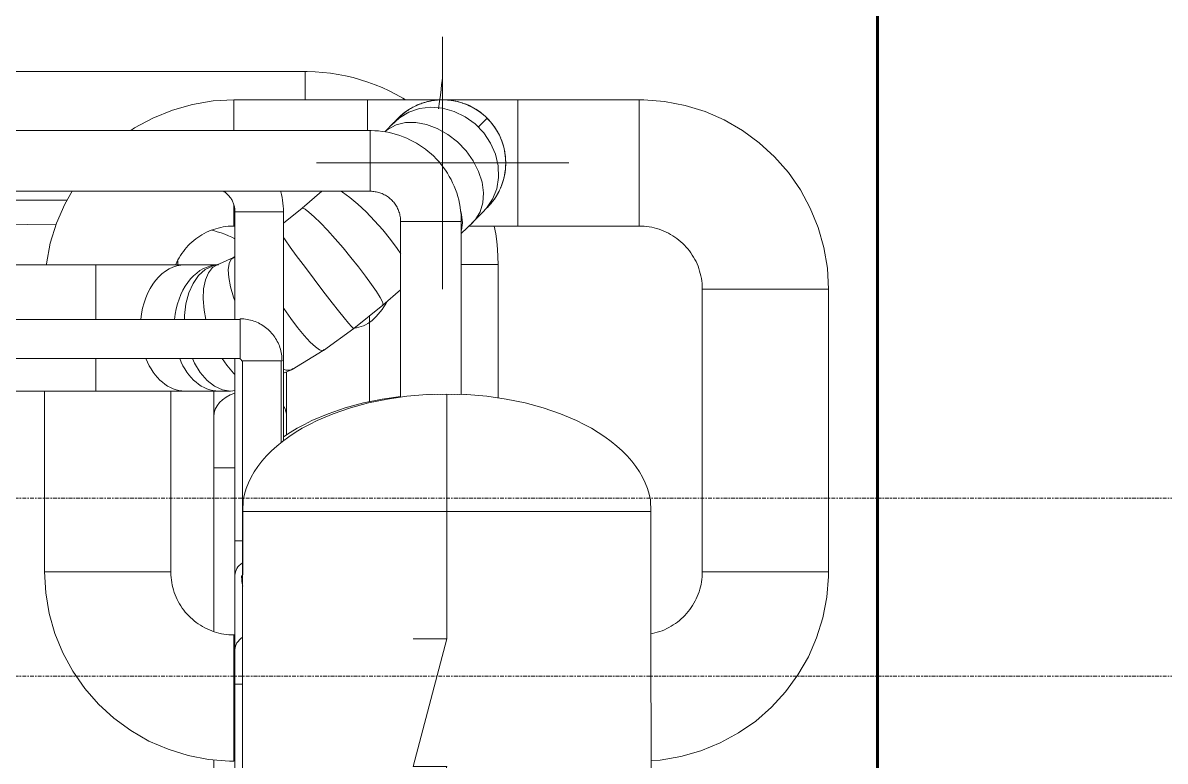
# Model space of a CAD drawing. Header units: centimetres. Extents: x -11896 to 2794, y -437 to 1921.
# Drawn here: x 987 to 1457.7, y 480.4 to 784.7 of the extents above; entities that cross this region are included whole.
import ezdxf

# ---------------------------------------------------------------- set-up
doc = ezdxf.new("R2010")
doc.units = ezdxf.units.CM
doc.linetypes.add('Centre', pattern=[3.175, 0.635, -0.475, 1.59, -0.475])
for name, color, linetype, lineweight in [('A-FLOR-LEVL', 7, 'Continuous', 9), ('A-WALL', 7, 'Continuous', 9), ('A-WALL-PATT', 7, 'Continuous', 35), ('M-EQPM', 7, 'Continuous', 9), ('M-HVAC-DUCT', 7, 'Continuous', 9), ('M-HVAC-DUCT-CNTR', 7, 'Continuous', 9), ('P-PIPE', 7, 'Continuous', 9)]:
    doc.layers.add(name, color=color, linetype=linetype, lineweight=lineweight)
doc.layers.add('M-HVAC-DUCT-ANNO', color=7, linetype='Continuous', lineweight=9, true_color=0x007f00)

# ---------------------------------------------------------------- blocks, each defined once
blk = doc.blocks.new('Cobre - Codo - CO - Codo-V96-Sección 2-2')
at = {"layer": 'P-PIPE', "color": 6, "true_color": 0xff00ff}
for p, q in [((-956.88, 654.39), (-956.88, 662.71)), ((-956.88, 646.07), (-956.88, 654.39)), ((-974.15, 645.43), (-965.83, 645.43)), ((-965.83, 645.43), (-957.51, 645.43)), ((-957.8, 645.43), (-957.51, 645.43)), ((-956.88, 646.07), (-956.88, 646.35))]:
    blk.add_line(p, q, dxfattribs=at)
at = {"layer": 'P-PIPE', "color": 6, "true_color": 0xff00ff, "flags": 128}
for points in [[(-956.88, 662.71), (-957.57, 662.69), (-958.26, 662.65), (-958.95, 662.58), (-959.63, 662.49), (-960.31, 662.36), (-960.98, 662.21), (-961.65, 662.04), (-962.31, 661.83), (-962.96, 661.6), (-963.6, 661.34), (-964.24, 661.06), (-964.85, 660.76), (-965.46, 660.42), (-966.05, 660.07), (-966.63, 659.69), (-967.19, 659.29), (-967.74, 658.87), (-968.27, 658.42), (-968.78, 657.95), (-969.27, 657.47), (-969.74, 656.96), (-970.19, 656.44), (-970.62, 655.9), (-971.03, 655.34), (-971.41, 654.77), (-971.78, 654.18), (-972.11, 653.58), (-972.43, 652.96), (-972.72, 652.33), (-972.98, 651.69), (-973.22, 651.04), (-973.43, 650.39), (-973.61, 649.72), (-973.77, 649.05), (-973.9, 648.37), (-974, 647.69), (-974.08, 647), (-974.13, 646.31), (-974.15, 645.62), (-974.15, 645.43)], [(-957.51, 645.43), (-957.51, 645.46), (-957.51, 645.48), (-957.51, 645.51), (-957.5, 645.53), (-957.5, 645.56), (-957.49, 645.58), (-957.49, 645.61), (-957.48, 645.63), (-957.47, 645.66), (-957.46, 645.68), (-957.45, 645.7), (-957.44, 645.73), (-957.43, 645.75), (-957.42, 645.77), (-957.4, 645.79), (-957.39, 645.81), (-957.37, 645.83), (-957.35, 645.85), (-957.34, 645.87), (-957.32, 645.89), (-957.3, 645.91), (-957.28, 645.92), (-957.26, 645.94), (-957.24, 645.95), (-957.22, 645.97), (-957.2, 645.98), (-957.18, 645.99), (-957.15, 646), (-957.13, 646.02), (-957.11, 646.02), (-957.08, 646.03), (-957.06, 646.04), (-957.04, 646.05), (-957.01, 646.05), (-956.99, 646.06), (-956.96, 646.06), (-956.94, 646.07), (-956.91, 646.07), (-956.88, 646.07), (-956.88, 646.07)]]:
    blk.add_lwpolyline(points, dxfattribs=at)
blk = doc.blocks.new('Cobre - Codo - CO - Codo-V97-Sección 2-2')
at = {"layer": 'P-PIPE', "color": 6, "true_color": 0xff00ff}
blk.add_line((-373.17, 556.74), (-373.52, 556.74), dxfattribs=at)
at = {"layer": 'P-PIPE', "color": 6, "true_color": 0xff00ff, "flags": 128}
blk.add_lwpolyline([(-373.53, 556.74), (-373.52, 556.14), (-373.49, 555.54), (-373.45, 554.94), (-373.39, 554.34), (-373.31, 553.75), (-373.21, 553.15), (-373.09, 552.56)], dxfattribs=at)
blk = doc.blocks.new('M_Round Elbow - 1 D-1377642-Sección 2-2')
at = {"layer": 'M-HVAC-DUCT', "color": 5, "true_color": 0x0000ff}
for p, q in [((-433.63, 684.95), (-433.63, 662.4)), ((-433.63, 646.33), (-433.63, 632.95))]:
    blk.add_line(p, q, dxfattribs=at)
at = {"layer": 'M-HVAC-DUCT', "color": 5, "true_color": 0x0000ff, "flags": 128}
for points in [[(-433.63, 684.95), (-431.55, 684.95), (-429.48, 684.95), (-427.41, 684.95), (-425.35, 684.95), (-423.3, 684.95), (-421.27, 684.95), (-419.26, 684.95), (-417.27, 684.95), (-415.31, 684.95), (-413.38, 684.95), (-411.48, 684.95), (-409.62, 684.95), (-407.79, 684.95), (-406.01, 684.95), (-404.27, 684.95), (-402.58, 684.95), (-400.93, 684.95), (-399.34, 684.95), (-397.81, 684.95), (-396.86, 684.95)], [(-396.86, 632.95), (-398.36, 632.95), (-399.92, 632.95), (-401.53, 632.95), (-403.19, 632.95), (-404.9, 632.95), (-406.66, 632.95), (-408.46, 632.95), (-410.3, 632.95), (-412.17, 632.95), (-414.08, 632.95), (-416.03, 632.95), (-418, 632.95), (-419.99, 632.95), (-422.01, 632.95), (-424.05, 632.95), (-426.1, 632.95), (-428.16, 632.95), (-430.23, 632.95), (-432.31, 632.95), (-433.63, 632.95)]]:
    blk.add_lwpolyline(points, dxfattribs=at)
at = {"layer": 'M-HVAC-DUCT', "color": 5, "true_color": 0x0000ff}
for start_param, end_param in [(0, 1.437568), (2.076647, 3.141593)]:
    blk.add_ellipse((-396.86, 658.95), major_axis=(0, 26), ratio=0.707107, start_param=start_param, end_param=end_param, dxfattribs=at)
blk = doc.blocks.new('Estanque 1 - Estanque 1-1382696-Sección 2-2')
at = {"layer": 'M-EQPM'}
for p, q in [((-323.33, 628.06), (-330.81, 626.04)), ((-323.33, 628.06), (-315.55, 629.65)), ((-315.55, 629.65), (-308, 630.73)), ((-344.54, 620.78), (-337.9, 623.6)), ((-337.9, 623.6), (-330.81, 626.04)), ((-350.67, 617.59), (-353.52, 615.87)), ((-347.67, 619.23), (-350.67, 617.59)), ((-344.54, 620.78), (-347.67, 619.23)), ((-356.22, 614.08), (-353.52, 615.87)), ((-356.27, 249.89), (-335.85, 230.99)), ((-335.85, 230.99), (-341.85, 236.55)), ((-335.85, 230.99), (-334.72, 230.99)), ((-334.72, 230.99), (-335.85, 230.99)), ((-335.85, 230.99), (-335.85, 224.69)), ((-334.72, 230.99), (-333.74, 230.99)), ((-333.74, 230.99), (-334.72, 230.99)), ((-335.85, 194.71), (-335.85, 109))]:
    blk.add_line(p, q, dxfattribs=at)
blk = doc.blocks.new('Estanque 1 - Estanque 1-V105-Sección 2-2')
at = {"layer": 'M-EQPM'}
for p, q in [((-313.44, 629.65), (-305.43, 630.8)), ((-305.43, 630.8), (-297.25, 631.49)), ((-288.99, 631.71), (-297.18, 631.49)), ((-297.18, 631.49), (-288.99, 631.71)), ((-288.99, 631.71), (-296.9, 631.49)), ((-296.9, 631.49), (-288.99, 631.71)), ((-288.99, 631.71), (-296.4, 631.49)), ((-296.4, 631.49), (-288.99, 631.71)), ((-288.99, 631.71), (-296.08, 631.49)), ((-296.08, 631.49), (-288.99, 631.71)), ((-288.99, 631.71), (-295.6, 631.49)), ((-295.6, 631.49), (-288.99, 631.71)), ((-288.99, 631.71), (-295.29, 631.49)), ((-295.29, 631.49), (-288.99, 631.71)), ((-288.99, 631.71), (-294.83, 631.49)), ((-294.83, 631.49), (-288.99, 631.71)), ((-293.91, 631.49), (-288.99, 631.71)), ((-293.91, 631.49), (-288.99, 631.71)), ((-288.99, 631.71), (-292.89, 631.49)), ((-292.89, 631.49), (-288.99, 631.71)), ((-288.99, 631.71), (-291.78, 631.49)), ((-291.78, 631.49), (-288.99, 631.71)), ((-288.99, 631.71), (-290.61, 631.49)), ((-290.61, 631.49), (-288.99, 631.71)), ((-289.4, 631.49), (-288.99, 631.71)), ((-289.4, 631.49), (-288.99, 631.71)), ((-288.99, 630.8), (-288.99, 631.71)), ((-288.18, 631.49), (-288.99, 631.71)), ((-288.18, 631.49), (-288.99, 631.71)), ((-286.99, 631.49), (-288.99, 631.71)), ((-286.99, 631.49), (-288.99, 631.71)), ((-285.83, 631.49), (-288.99, 631.71)), ((-285.83, 631.49), (-288.99, 631.71)), ((-284.75, 631.49), (-288.99, 631.71)), ((-284.75, 631.49), (-288.99, 631.71)), ((-288.99, 630.8), (-288.99, 631.71)), ((-288.99, 631.71), (-280.82, 631.49)), ((-280.82, 631.49), (-288.99, 631.71)), ((-288.99, 631.71), (-281.09, 631.49)), ((-281.09, 631.49), (-288.99, 631.71)), ((-288.99, 631.71), (-281.53, 631.49)), ((-281.53, 631.49), (-288.99, 631.71)), ((-288.99, 631.71), (-282.13, 631.49)), ((-282.13, 631.49), (-288.99, 631.71)), ((-288.99, 631.71), (-282.87, 631.49)), ((-282.87, 631.49), (-288.99, 631.71)), ((-288.99, 631.71), (-283.75, 631.49)), ((-283.75, 631.49), (-288.99, 631.71)), ((-288.99, 628.06), (-288.99, 630.8)), ((-288.99, 628.06), (-288.99, 630.8)), ((-272.55, 630.8), (-280.73, 631.49)), ((-264.53, 629.65), (-272.55, 630.8)), ((-321.23, 628.06), (-328.7, 626.04)), ((-321.23, 628.06), (-313.44, 629.65)), ((-288.99, 628.06), (-288.99, 623.6)), ((-288.99, 623.6), (-288.99, 628.06)), ((-256.75, 628.06), (-264.53, 629.65)), ((-256.75, 628.06), (-249.27, 626.04)), ((-342.43, 620.78), (-335.79, 623.6)), ((-335.79, 623.6), (-328.7, 626.04)), ((-288.99, 623.6), (-288.99, 620.78)), ((-288.99, 620.78), (-288.99, 623.6)), ((-242.17, 623.6), (-249.27, 626.04)), ((-235.53, 620.78), (-242.17, 623.6)), ((-348.56, 617.59), (-351.41, 615.87)), ((-345.56, 619.23), (-348.56, 617.59)), ((-342.43, 620.78), (-345.56, 619.23)), ((-288.99, 620.78), (-288.99, 617.59)), ((-288.99, 620.78), (-288.99, 617.59)), ((-288.99, 617.59), (-288.99, 614.08)), ((-288.99, 617.59), (-288.99, 614.08)), ((-235.53, 620.78), (-232.4, 619.23)), ((-232.4, 619.23), (-229.4, 617.59)), ((-229.4, 617.59), (-226.55, 615.87)), ((-359.04, 610.26), (-356.66, 612.21)), ((-356.66, 612.21), (-354.11, 614.08)), ((-354.11, 614.08), (-351.41, 615.87)), ((-288.99, 614.08), (-288.99, 610.26)), ((-288.99, 614.08), (-288.99, 610.26)), ((-223.84, 614.08), (-226.55, 615.87)), ((-223.84, 614.08), (-221.3, 612.21)), ((-221.3, 612.21), (-218.91, 610.26)), ((-363.29, 606.19), (-361.25, 608.26)), ((-361.25, 608.26), (-359.04, 610.26)), ((-288.99, 610.26), (-288.99, 606.19)), ((-288.99, 610.26), (-288.99, 606.19)), ((-218.91, 610.26), (-216.7, 608.26)), ((-214.66, 606.19), (-216.7, 608.26)), ((-366.83, 601.9), (-365.15, 604.07)), ((-365.15, 604.07), (-363.29, 606.19)), ((-288.99, 606.19), (-288.99, 601.9)), ((-288.99, 606.19), (-288.99, 601.9)), ((-214.66, 606.19), (-212.79, 604.07)), ((-212.79, 604.07), (-211.12, 601.9)), ((-369.62, 597.42), (-368.32, 599.68)), ((-368.32, 599.68), (-366.83, 601.9)), ((-288.99, 601.9), (-288.99, 597.42)), ((-288.99, 601.9), (-288.99, 597.42)), ((-211.12, 601.9), (-209.62, 599.68)), ((-208.32, 597.42), (-209.62, 599.68)), ((-371.64, 592.81), (-370.73, 595.13)), ((-370.73, 595.13), (-369.62, 597.42)), ((-288.99, 597.42), (-288.99, 592.81)), ((-288.99, 597.42), (-288.99, 592.81)), ((-208.32, 597.42), (-207.22, 595.13)), ((-207.22, 595.13), (-206.31, 592.81)), ((-372.35, 590.47), (-372.86, 588.11)), ((-371.64, 592.81), (-372.35, 590.47)), ((-288.99, 592.81), (-288.99, 588.11)), ((-288.99, 588.11), (-288.99, 592.81)), ((-206.31, 592.81), (-205.6, 590.47)), ((-205.6, 590.47), (-205.09, 588.11)), ((-372.86, 588.11), (-373.03, 583.36)), ((-372.87, 587.63), (-372.86, 588.11)), ((-288.99, 588.11), (-288.99, 583.36)), ((-288.99, 583.36), (-288.99, 588.11)), ((-204.96, 583.36), (-205.09, 588.11)), ((-205.09, 588.11), (-205.07, 587.44)), ((-373.03, 583.36), (-373.12, 530.78)), ((-373.03, 583.36), (-370.74, 583.36)), ((-373.03, 583.36), (-370.74, 583.36)), ((-370.74, 583.36), (-366.21, 583.36)), ((-370.74, 583.36), (-366.21, 583.36)), ((-366.21, 583.36), (-359.59, 583.36)), ((-366.21, 583.36), (-359.59, 583.36)), ((-359.59, 583.36), (-351.03, 583.36)), ((-359.59, 583.36), (-351.03, 583.36)), ((-351.03, 583.36), (-340.79, 583.36)), ((-351.03, 583.36), (-340.79, 583.36)), ((-340.79, 583.36), (-329.13, 583.36)), ((-340.79, 583.36), (-329.13, 583.36)), ((-329.13, 583.36), (-316.37, 583.36)), ((-329.13, 583.36), (-316.37, 583.36)), ((-302.87, 583.36), (-316.37, 583.36)), ((-316.37, 583.36), (-302.87, 583.36)), ((-302.87, 583.36), (-288.99, 583.36)), ((-302.87, 583.36), (-288.99, 583.36)), ((-288.99, 583.36), (-288.99, 530.78)), ((-288.99, 583.36), (-288.99, 530.78)), ((-288.99, 583.36), (-275.12, 583.36)), ((-288.99, 583.36), (-275.12, 583.36)), ((-275.12, 583.36), (-261.62, 583.36)), ((-275.12, 583.36), (-261.62, 583.36)), ((-261.62, 583.36), (-248.86, 583.36)), ((-261.62, 583.36), (-248.86, 583.36)), ((-248.86, 583.36), (-237.2, 583.36)), ((-248.86, 583.36), (-237.2, 583.36)), ((-237.2, 583.36), (-226.96, 583.36)), ((-237.2, 583.36), (-226.96, 583.36)), ((-226.96, 583.36), (-218.4, 583.36)), ((-226.96, 583.36), (-218.4, 583.36)), ((-218.4, 583.36), (-211.78, 583.36)), ((-218.4, 583.36), (-211.78, 583.36)), ((-211.78, 583.36), (-207.25, 583.36)), ((-211.78, 583.36), (-207.25, 583.36)), ((-207.25, 583.36), (-204.96, 583.36)), ((-207.25, 583.36), (-204.96, 583.36)), ((-204.96, 583.36), (-204.87, 530.78)), ((-373.12, 530.78), (-373.21, 478.19)), ((-288.99, 530.78), (-302.9, 478.19)), ((-302.9, 478.19), (-288.99, 530.78)), ((-302.89, 530.78), (-288.99, 530.78)), ((-302.89, 530.78), (-288.99, 530.78)), ((-204.87, 530.78), (-204.78, 478.19)), ((-373.21, 478.19), (-373.3, 425.61)), ((-288.99, 478.19), (-302.92, 425.61)), ((-302.92, 425.61), (-288.99, 478.19)), ((-288.99, 478.19), (-302.9, 478.19)), ((-302.9, 478.19), (-288.99, 478.19)), ((-204.78, 478.19), (-204.69, 425.61)), ((-373.3, 425.61), (-373.4, 373.02)), ((-288.99, 425.61), (-302.93, 373.02)), ((-302.93, 373.02), (-288.99, 425.61)), ((-288.99, 425.61), (-302.92, 425.61)), ((-302.92, 425.61), (-288.99, 425.61)), ((-204.69, 425.61), (-204.59, 373.02)), ((-373.49, 320.44), (-373.4, 373.02)), ((-302.95, 320.44), (-288.99, 373.02)), ((-288.99, 373.02), (-302.95, 320.44)), ((-288.99, 373.02), (-302.93, 373.02)), ((-302.93, 373.02), (-288.99, 373.02)), ((-204.5, 320.44), (-204.59, 373.02)), ((-373.58, 267.85), (-373.49, 320.44)), ((-288.99, 320.44), (-302.96, 267.85)), ((-302.96, 267.85), (-288.99, 320.44)), ((-288.99, 320.44), (-302.95, 320.44)), ((-288.99, 320.44), (-302.95, 320.44)), ((-204.41, 267.85), (-204.5, 320.44)), ((-371.27, 267.85), (-373.58, 267.85)), ((-371.27, 267.85), (-373.58, 267.85)), ((-373.58, 267.85), (-333.74, 230.99)), ((-366.72, 267.85), (-371.27, 267.85)), ((-366.72, 267.85), (-371.27, 267.85)), ((-360.05, 267.85), (-366.72, 267.85)), ((-360.05, 267.85), (-366.72, 267.85)), ((-351.44, 267.85), (-360.05, 267.85)), ((-351.44, 267.85), (-360.05, 267.85)), ((-341.13, 267.85), (-351.44, 267.85)), ((-341.13, 267.85), (-351.44, 267.85)), ((-329.39, 267.85), (-341.13, 267.85)), ((-329.39, 267.85), (-341.13, 267.85)), ((-316.55, 267.85), (-329.39, 267.85)), ((-316.55, 267.85), (-329.39, 267.85)), ((-302.96, 267.85), (-316.55, 267.85)), ((-302.96, 267.85), (-316.55, 267.85)), ((-288.99, 267.85), (-302.96, 267.85)), ((-288.99, 267.85), (-302.96, 267.85)), ((-275.02, 267.85), (-288.99, 267.85)), ((-275.02, 267.85), (-288.99, 267.85)), ((-261.44, 267.85), (-275.02, 267.85)), ((-261.44, 267.85), (-275.02, 267.85)), ((-248.6, 267.85), (-261.44, 267.85)), ((-248.6, 267.85), (-261.44, 267.85)), ((-236.86, 267.85), (-248.6, 267.85)), ((-236.86, 267.85), (-248.6, 267.85)), ((-244.25, 230.99), (-204.41, 267.85)), ((-226.55, 267.85), (-236.86, 267.85)), ((-226.55, 267.85), (-236.86, 267.85)), ((-217.94, 267.85), (-226.55, 267.85)), ((-217.94, 267.85), (-226.55, 267.85)), ((-211.27, 267.85), (-217.94, 267.85)), ((-211.27, 267.85), (-217.94, 267.85)), ((-206.72, 267.85), (-211.27, 267.85)), ((-206.72, 267.85), (-211.27, 267.85)), ((-204.41, 267.85), (-206.72, 267.85)), ((-204.41, 267.85), (-206.72, 267.85)), ((-333.74, 230.99), (-339.74, 236.55)), ((-238.25, 236.55), (-244.25, 230.99)), ((-333.74, 230.99), (-332.61, 230.99)), ((-332.61, 230.99), (-333.74, 230.99)), ((-333.74, 230.99), (-333.74, 109)), ((-332.61, 230.99), (-329.31, 230.99)), ((-329.31, 230.99), (-332.61, 230.99)), ((-329.31, 230.99), (-323.97, 230.99)), ((-323.97, 230.99), (-329.31, 230.99)), ((-323.97, 230.99), (-316.89, 230.99)), ((-316.89, 230.99), (-323.97, 230.99)), ((-316.89, 230.99), (-308.41, 230.99)), ((-308.41, 230.99), (-316.89, 230.99)), ((-308.41, 230.99), (-298.95, 230.99)), ((-298.95, 230.99), (-308.41, 230.99)), ((-298.95, 230.99), (-288.99, 230.99)), ((-288.99, 230.99), (-298.95, 230.99)), ((-288.99, 230.99), (-288.99, 93.98)), ((-288.99, 230.99), (-288.99, 93.98)), ((-288.99, 230.99), (-279.04, 230.99)), ((-279.04, 230.99), (-288.99, 230.99)), ((-279.04, 230.99), (-269.58, 230.99)), ((-269.58, 230.99), (-279.04, 230.99)), ((-269.58, 230.99), (-261.1, 230.99)), ((-261.1, 230.99), (-269.58, 230.99)), ((-261.1, 230.99), (-254.01, 230.99)), ((-254.01, 230.99), (-261.1, 230.99)), ((-254.01, 230.99), (-248.68, 230.99)), ((-248.68, 230.99), (-254.01, 230.99)), ((-248.68, 230.99), (-245.37, 230.99)), ((-245.37, 230.99), (-248.68, 230.99)), ((-245.37, 230.99), (-244.25, 230.99)), ((-244.25, 230.99), (-245.37, 230.99)), ((-244.25, 230.99), (-244.25, 109)), ((-323.97, 93.98), (-327.25, 93.98)), ((-327.25, 93.98), (-323.97, 93.98)), ((-316.89, 93.98), (-323.97, 93.98)), ((-323.97, 93.98), (-316.89, 93.98)), ((-308.41, 93.98), (-316.89, 93.98)), ((-316.89, 93.98), (-308.41, 93.98)), ((-298.95, 93.98), (-308.41, 93.98)), ((-308.41, 93.98), (-298.95, 93.98)), ((-288.99, 93.98), (-298.95, 93.98)), ((-298.95, 93.98), (-288.99, 93.98)), ((-279.04, 93.98), (-288.99, 93.98)), ((-288.99, 93.98), (-279.04, 93.98)), ((-279.04, 93.98), (-269.58, 93.98)), ((-279.04, 93.98), (-269.58, 93.98)), ((-269.58, 93.98), (-261.1, 93.98)), ((-269.58, 93.98), (-261.1, 93.98)), ((-261.1, 93.98), (-254.01, 93.98)), ((-261.1, 93.98), (-254.01, 93.98)), ((-254.01, 93.98), (-250.74, 93.98)), ((-254.01, 93.98), (-250.74, 93.98))]:
    blk.add_line(p, q, dxfattribs=at)
blk = doc.blocks.new('M_Round Elbow - 1 D-V125-Sección 2-2')
at = {"layer": 'M-HVAC-DUCT', "color": 6, "true_color": 0xff00ff}
for p, q in [((-320.5, 740.15), (-320.5, 739.84)), ((-320.5, 739.3), (-320.5, 738.59)), ((-320.5, 737.66), (-320.5, 736.6)), ((-320.5, 735.35), (-320.5, 734.01)), ((-320.5, 732.52), (-320.5, 731)), ((-320.5, 729.36), (-320.5, 727.76)), ((-320.5, 725.95), (-320.5, 724.53)), ((-320.5, 722.95), (-320.5, 721.51)), ((-320.5, 720.13), (-320.5, 718.93)), ((-320.5, 717.83), (-320.5, 716.94)), ((-320.5, 716.2), (-320.5, 715.69)), ((-320.5, 715.37), (-320.5, 715.26)), ((-308, 702.76), (-295.5, 702.76)), ((-295.5, 702.76), (-283, 702.76))]:
    blk.add_line(p, q, dxfattribs=at)
at = {"layer": 'M-HVAC-DUCT', "color": 6, "true_color": 0xff00ff, "flags": 128}
for points in [[(-283, 702.76), (-283.03, 704.26), (-283.12, 705.76), (-283.27, 707.25), (-283.48, 708.74), (-283.75, 710.21), (-284.07, 711.68), (-284.46, 713.13), (-284.9, 714.56), (-285.4, 715.97), (-285.96, 717.37), (-286.57, 718.74), (-287.24, 720.08), (-287.96, 721.4), (-288.73, 722.68), (-289.55, 723.94), (-290.42, 725.16), (-291.34, 726.34), (-292.31, 727.49), (-293.32, 728.6), (-294.37, 729.67), (-295.47, 730.69), (-296.61, 731.67), (-297.78, 732.6), (-298.99, 733.48), (-300.24, 734.32), (-301.52, 735.1), (-302.82, 735.84), (-304.16, 736.52), (-305.52, 737.14), (-306.91, 737.72), (-308.32, 738.23), (-309.75, 738.69), (-311.19, 739.09), (-312.65, 739.43), (-314.12, 739.72), (-315.61, 739.94), (-317.1, 740.11), (-318.59, 740.22), (-320.09, 740.26), (-320.5, 740.26)], [(-320.5, 715.26), (-320, 715.25), (-319.5, 715.22), (-319, 715.17), (-318.51, 715.1), (-318.02, 715.01), (-317.53, 714.91), (-317.04, 714.78), (-316.57, 714.63), (-316.1, 714.46), (-315.63, 714.28), (-315.17, 714.07), (-314.73, 713.85), (-314.29, 713.61), (-313.86, 713.35), (-313.44, 713.08), (-313.03, 712.79), (-312.64, 712.48), (-312.26, 712.16), (-311.89, 711.82), (-311.53, 711.47), (-311.19, 711.11), (-310.86, 710.73), (-310.55, 710.34), (-310.26, 709.93), (-309.98, 709.52), (-309.72, 709.09), (-309.47, 708.66), (-309.25, 708.21), (-309.04, 707.76), (-308.85, 707.29), (-308.68, 706.82), (-308.52, 706.35), (-308.39, 705.87), (-308.28, 705.38), (-308.18, 704.89), (-308.11, 704.39), (-308.05, 703.9), (-308.01, 703.4), (-308, 702.9), (-308, 702.76)]]:
    blk.add_lwpolyline(points, dxfattribs=at)
blk = doc.blocks.new('M_Round Tee - Tee-1426290-Sección 2-2')
at = {"layer": 'M-HVAC-DUCT', "color": 5, "true_color": 0x0000ff}
for p, q in [((-290.7, 752.95), (-321.7, 752.95)), ((-321.7, 752.95), (-321.7, 740.31)), ((-259.7, 752.95), (-290.7, 752.95)), ((-259.7, 726.95), (-259.7, 752.95)), ((-259.7, 700.95), (-259.7, 726.95)), ((-279.94, 700.95), (-259.7, 700.95))]:
    blk.add_line(p, q, dxfattribs=at)
for start, end in [(121.7784, 128.3386), (110.124, 116.597), (98.463, 104.8915), (90, 93.2074), (86.7926, 90), (75.1085, 81.537), (63.403, 69.876), (51.6614, 58.2216), (133.4281, 138.8508), (39.853, 46.5719), (27.897, 34.9256), (15.4983, 23.282), (360, 11.6403), (348.3597, 360), (336.718, 344.5017), (325.0744, 332.103), (314.1191, 320.147)]:
    blk.add_arc((-290.7, 726.95), 26, start, end, dxfattribs=at)
for points, knots in [([(-305.16, 748.55), (-305.7, 748.19), (-307, 747.25), (-308.24, 746.16), (-308.94, 745.47)], [0.4247402, 0.4247402, 0.4247402, 0.4247402, 0.4761905, 0.5492914, 0.5492914, 0.5492914, 0.5492914]), ([(-300.67, 750.96), (-301.72, 750.52), (-303.2, 749.79), (-304.64, 748.9), (-305.08, 748.61)], [0.2878925, 0.2878925, 0.2878925, 0.2878925, 0.3809524, 0.4221315, 0.4221315, 0.4221315, 0.4221315]), ([(-293.52, 752.79), (-293.69, 752.77), (-294.42, 752.69), (-295.7, 752.48), (-297.23, 752.13), (-298.21, 751.84), (-298.64, 751.7)], [0.0806365, 0.0806365, 0.0806365, 0.0806365, 0.0952381, 0.1428571, 0.1904762, 0.2282653, 0.2282653, 0.2282653, 0.2282653]), ([(-290.7, 752.95), (-291.25, 752.95), (-292.12, 752.92), (-292.98, 752.85), (-293.28, 752.82)], [0, 0, 0, 0, 0.04761905, 0.07376366, 0.07376366, 0.07376366, 0.07376366]), ([(-282.75, 751.7), (-283.99, 752.1), (-285.7, 752.51), (-287.42, 752.74), (-287.87, 752.79)], [0.7717347, 0.7717347, 0.7717347, 0.7717347, 0.8809524, 0.9193635, 0.9193635, 0.9193635, 0.9193635]), ([(-276.32, 748.61), (-278.26, 749.9), (-280.38, 750.92), (-282.54, 751.63), (-282.61, 751.66)], [0.5778685, 0.5778685, 0.5778685, 0.5778685, 0.7619048, 0.767659, 0.767659, 0.767659, 0.767659]), ([(-272.45, 745.47), (-272.69, 745.71), (-273.87, 746.82), (-275.11, 747.79), (-276.11, 748.47)], [0.4507086, 0.4507086, 0.4507086, 0.4507086, 0.4761905, 0.5714286, 0.5714286, 0.5714286, 0.5714286]), ([(-309.18, 745.23), (-309.32, 745.09), (-309.9, 744.49), (-310.46, 743.86), (-310.88, 743.34)], [0.55769839, 0.55769839, 0.55769839, 0.55769839, 0.57142857, 0.61904762, 0.61904762, 0.61904762, 0.61904762]), ([(-269.78, 742.39), (-270.02, 742.71), (-270.79, 743.71), (-271.62, 744.64), (-272.21, 745.23)], [0.35244786, 0.35244786, 0.35244786, 0.35244786, 0.38095238, 0.44230161, 0.44230161, 0.44230161, 0.44230161]), ([(-267.01, 737.66), (-267.37, 738.46), (-268, 739.69), (-268.71, 740.83), (-268.98, 741.25)], [0.2285534, 0.2285534, 0.2285534, 0.2285534, 0.28571429, 0.3203396, 0.3203396, 0.3203396, 0.3203396]), ([(-265.32, 732.6), (-265.58, 733.78), (-266, 735.17), (-266.5, 736.48), (-266.59, 736.7)], [0.11567611, 0.11567611, 0.11567611, 0.11567611, 0.19047619, 0.20599222, 0.20599222, 0.20599222, 0.20599222]), ([(-264.7, 726.95), (-264.7, 727.74), (-264.77, 729.31), (-264.99, 730.96), (-265.16, 731.81), (-265.17, 731.91)], [0, 0, 0, 0, 0.047619, 0.0952381, 0.1011149, 0.1011149, 0.1011149, 0.1011149]), ([(-265.17, 721.98), (-265.12, 722.27), (-264.95, 723.22), (-264.75, 724.88), (-264.7, 726.25), (-264.7, 726.95)], [0.8988851, 0.8988851, 0.8988851, 0.8988851, 0.9166667, 0.9583333, 1, 1, 1, 1]), ([(-266.59, 717.19), (-266.37, 717.76), (-265.88, 719.09), (-265.5, 720.49), (-265.32, 721.29)], [0.79400778, 0.79400778, 0.79400778, 0.79400778, 0.83333333, 0.88432389, 0.88432389, 0.88432389, 0.88432389]), ([(-268.98, 712.64), (-268.42, 713.49), (-267.74, 714.67), (-267.14, 715.93), (-267.01, 716.23)], [0.6796604, 0.6796604, 0.6796604, 0.6796604, 0.75, 0.7714466, 0.7714466, 0.7714466, 0.7714466]), ([(-272.21, 708.67), (-272.08, 708.8), (-271.23, 709.68), (-270.42, 710.64), (-269.78, 711.51)], [0.55769839, 0.55769839, 0.55769839, 0.55769839, 0.57142857, 0.64755214, 0.64755214, 0.64755214, 0.64755214]), ([(-269.58, 711.77), (-269.49, 711.91), (-269.34, 712.12), (-269.19, 712.33), (-269.14, 712.41)], [0.65525551, 0.65525551, 0.65525551, 0.65525551, 0.66666667, 0.67330166, 0.67330166, 0.67330166, 0.67330166])]:
    blk.add_open_spline(points, degree=3, knots=knots, dxfattribs=at)
for points in [[(-298.78, 751.66), (-299.39, 751.46), (-300, 751.23), (-300.6, 750.99)], [(-288.11, 752.82), (-288.97, 752.9), (-289.83, 752.95), (-290.7, 752.95)], [(-269.14, 741.48), (-269.28, 741.7), (-269.43, 741.91), (-269.58, 742.12)], [(-266.77, 737.13), (-266.8, 737.2), (-266.83, 737.26), (-266.86, 737.33)], [(-266.86, 716.56), (-266.83, 716.63), (-266.8, 716.69), (-266.77, 716.76)], [(-273.13, 707.78), (-272.9, 707.99), (-272.67, 708.21), (-272.45, 708.43)]]:
    blk.add_open_spline(points, degree=3, dxfattribs=at)
blk = doc.blocks.new('M_Round Elbow - 1 D-1377218-Sección 2-2')
at = {"layer": 'M-HVAC-DUCT', "color": 5, "true_color": 0x0000ff}
for p, q in [((-209.7, 752.95), (-209.7, 726.95)), ((-209.7, 726.95), (-209.7, 700.95)), ((-183.7, 674.95), (-157.7, 674.95)), ((-157.7, 674.95), (-131.7, 674.95))]:
    blk.add_line(p, q, dxfattribs=at)
at = {"layer": 'M-HVAC-DUCT', "color": 5, "true_color": 0x0000ff, "flags": 128}
for points in [[(-131.7, 674.95), (-132.17, 683.55), (-133.59, 692.05), (-135.94, 700.33), (-139.19, 708.31), (-143.3, 715.88), (-148.22, 722.96), (-153.89, 729.44), (-160.24, 735.26), (-167.2, 740.35), (-174.67, 744.64), (-182.57, 748.08), (-190.8, 750.62), (-199.26, 752.24), (-207.85, 752.92), (-209.7, 752.95)], [(-209.7, 700.95), (-208.66, 700.93), (-207.62, 700.86), (-206.58, 700.76), (-205.55, 700.61), (-204.53, 700.43), (-203.52, 700.2), (-202.51, 699.93), (-201.52, 699.63), (-200.54, 699.28), (-199.57, 698.89), (-198.62, 698.47), (-197.69, 698.01), (-196.78, 697.51), (-195.88, 696.97), (-195.02, 696.4), (-194.17, 695.8), (-193.35, 695.16), (-192.55, 694.49), (-191.78, 693.79), (-191.04, 693.06), (-190.34, 692.3), (-189.66, 691.51), (-189.01, 690.7), (-188.4, 689.86), (-187.82, 688.99), (-187.27, 688.11), (-186.76, 687.2), (-186.29, 686.27), (-185.86, 685.33), (-185.46, 684.37), (-185.11, 683.39), (-184.79, 682.4), (-184.51, 681.4), (-184.27, 680.39), (-184.07, 679.37), (-183.92, 678.34), (-183.8, 677.3), (-183.73, 676.27), (-183.7, 675.23), (-183.7, 674.95)]]:
    blk.add_lwpolyline(points, dxfattribs=at)
blk = doc.blocks.new('M_Round Elbow - 1 D-V126-Sección 2-2')
at = {"layer": 'M-HVAC-DUCT', "color": 5, "true_color": 0x0000ff}
for p, q in [((-157.7, 558.45), (-183.7, 558.45)), ((-131.7, 558.45), (-157.7, 558.45))]:
    blk.add_line(p, q, dxfattribs=at)
at = {"layer": 'M-HVAC-DUCT', "color": 5, "true_color": 0x0000ff, "flags": 128}
for points in [[(-183.7, 558.45), (-183.72, 557.41), (-183.78, 556.37), (-183.88, 555.33), (-184.03, 554.3), (-184.21, 553.28), (-184.44, 552.27), (-184.71, 551.26), (-185.02, 550.27), (-185.36, 549.29), (-185.75, 548.32), (-186.17, 547.37), (-186.63, 546.44), (-187.13, 545.53), (-187.67, 544.64), (-188.24, 543.77), (-188.84, 542.92), (-189.48, 542.1), (-190.15, 541.3), (-190.85, 540.53), (-191.58, 539.8), (-192.34, 539.09), (-193.13, 538.41), (-193.94, 537.76), (-194.78, 537.15), (-195.65, 536.57), (-196.53, 536.02), (-197.44, 535.52), (-198.37, 535.04), (-199.31, 534.61), (-200.27, 534.21), (-201.25, 533.86), (-202.24, 533.54), (-203.24, 533.26), (-204.26, 533.02), (-204.87, 532.9)], [(-204.78, 480.72), (-201.09, 480.92), (-192.6, 482.34), (-184.31, 484.69), (-176.33, 487.94), (-168.76, 492.05), (-161.69, 496.97), (-155.2, 502.64), (-149.38, 508.99), (-144.29, 515.95), (-140, 523.42), (-136.57, 531.32), (-134.02, 539.55), (-132.4, 548.01), (-131.72, 556.6), (-131.7, 558.45)]]:
    blk.add_lwpolyline(points, dxfattribs=at)
blk = doc.blocks.new('M_Round Elbow - 1 D-V127-Sección 2-2')
at = {"layer": 'M-HVAC-DUCT', "color": 5, "true_color": 0x0000ff}
for p, q in [((-376.7, 740.31), (-376.7, 752.95)), ((-376.7, 700.95), (-376.7, 709.4))]:
    blk.add_line(p, q, dxfattribs=at)
at = {"layer": 'M-HVAC-DUCT', "color": 5, "true_color": 0x0000ff, "flags": 128}
for points in [[(-376.7, 752.95), (-385.3, 752.47), (-393.79, 751.05), (-402.08, 748.7), (-410.06, 745.45), (-417.63, 741.34), (-419.18, 740.26)], [(-443.35, 715.26), (-446.39, 709.97), (-449.83, 702.08), (-452.37, 693.84), (-453.99, 685.38), (-454.03, 684.95)], [(-400.69, 684.95), (-400.64, 685.07), (-400.22, 686.02), (-399.76, 686.95), (-399.26, 687.87), (-398.72, 688.76), (-398.15, 689.63), (-397.55, 690.47), (-396.91, 691.29), (-396.24, 692.09), (-395.54, 692.86), (-394.81, 693.6), (-394.05, 694.31), (-393.26, 694.99), (-392.45, 695.63), (-391.61, 696.25), (-390.74, 696.82), (-389.86, 697.37), (-388.95, 697.88), (-388.02, 698.35), (-387.08, 698.78), (-386.12, 699.18), (-385.14, 699.54), (-384.15, 699.85), (-383.15, 700.13), (-382.14, 700.37), (-381.11, 700.57), (-380.09, 700.72), (-379.05, 700.84), (-378.02, 700.91), (-376.98, 700.94), (-376.7, 700.95)]]:
    blk.add_lwpolyline(points, dxfattribs=at)
blk = doc.blocks.new('M_Round Elbow - 1 D-V128-Sección 2-2')
at = {"layer": 'M-HVAC-DUCT', "color": 5, "true_color": 0x0000ff}
for p, q in [((-428.7, 558.45), (-454.7, 558.45)), ((-402.7, 558.45), (-428.7, 558.45)), ((-376.7, 506.45), (-376.7, 532.45)), ((-376.7, 480.45), (-376.7, 506.45))]:
    blk.add_line(p, q, dxfattribs=at)
at = {"layer": 'M-HVAC-DUCT', "color": 5, "true_color": 0x0000ff, "flags": 128}
for points in [[(-454.7, 558.45), (-454.22, 549.84), (-452.8, 541.35), (-450.45, 533.06), (-447.2, 525.08), (-443.09, 517.51), (-438.17, 510.44), (-432.5, 503.95), (-426.15, 498.13), (-419.2, 493.04), (-411.72, 488.75), (-403.82, 485.32), (-395.59, 482.77), (-387.13, 481.15), (-378.55, 480.47), (-376.7, 480.45)], [(-376.7, 532.45), (-377.74, 532.47), (-378.77, 532.53), (-379.81, 532.63), (-380.84, 532.78), (-381.86, 532.96), (-382.88, 533.19), (-383.88, 533.46), (-384.87, 533.77), (-385.85, 534.11), (-386.82, 534.5), (-387.77, 534.92), (-388.7, 535.38), (-389.61, 535.88), (-390.51, 536.42), (-391.38, 536.99), (-392.22, 537.59), (-393.04, 538.23), (-393.84, 538.9), (-394.61, 539.6), (-395.35, 540.33), (-396.06, 541.09), (-396.74, 541.88), (-397.38, 542.69), (-397.99, 543.53), (-398.57, 544.4), (-399.12, 545.28), (-399.63, 546.19), (-400.1, 547.12), (-400.53, 548.06), (-400.93, 549.02), (-401.29, 550), (-401.6, 550.99), (-401.88, 551.99), (-402.12, 553.01), (-402.32, 554.03), (-402.47, 555.06), (-402.59, 556.09), (-402.66, 557.13), (-402.69, 558.17), (-402.7, 558.45)]]:
    blk.add_lwpolyline(points, dxfattribs=at)
blk = doc.blocks.new('M_Round Elbow - 1 D-1426783-Sección 2-2')
at = {"layer": 'M-HVAC-DUCT', "color": 6, "true_color": 0xff00ff}
for p, q in [((-376.27, 706.78), (-366.27, 706.78)), ((-366.27, 706.78), (-356.27, 706.78))]:
    blk.add_line(p, q, dxfattribs=at)
at = {"layer": 'M-HVAC-DUCT', "color": 6, "true_color": 0xff00ff, "flags": 128}
for points in [[(-380.98, 715.26), (-380.69, 715.07), (-380.36, 714.84), (-380.04, 714.6), (-379.73, 714.35), (-379.44, 714.08), (-379.15, 713.8), (-378.87, 713.51), (-378.61, 713.21), (-378.36, 712.9), (-378.12, 712.58), (-377.9, 712.24), (-377.68, 711.91), (-377.49, 711.56), (-377.3, 711.2), (-377.13, 710.84), (-376.98, 710.47), (-376.84, 710.1), (-376.71, 709.72), (-376.6, 709.33), (-376.51, 708.94), (-376.43, 708.55), (-376.37, 708.16), (-376.32, 707.76), (-376.29, 707.36), (-376.27, 706.96), (-376.27, 706.78)], [(-356.27, 706.78), (-356.29, 707.98), (-356.37, 709.18), (-356.49, 710.37), (-356.65, 711.56), (-356.87, 712.74), (-357.13, 713.91), (-357.44, 715.07), (-357.5, 715.26)]]:
    blk.add_lwpolyline(points, dxfattribs=at)
blk = doc.blocks.new('M_Round Elbow - 1 D-1426854-Sección 2-2')
at = {"layer": 'M-HVAC-DUCT', "color": 6, "true_color": 0xff00ff}
blk.add_line((-373.22, 571.21), (-376.27, 571.21), dxfattribs=at)
at = {"layer": 'M-HVAC-DUCT', "color": 6, "true_color": 0xff00ff, "flags": 128}
blk.add_lwpolyline([(-376.27, 557.07), (-376.27, 557.65), (-376.27, 558.25), (-376.27, 558.87), (-376.27, 559.51), (-376.27, 560.16), (-376.27, 560.84), (-376.27, 561.53), (-376.27, 562.24), (-376.27, 562.96), (-376.27, 563.7), (-376.27, 564.44), (-376.27, 565.2), (-376.27, 565.97), (-376.27, 566.74), (-376.27, 567.53), (-376.27, 568.32), (-376.27, 569.11), (-376.27, 569.91), (-376.27, 570.71), (-376.27, 571.21)], dxfattribs=at)
at = {"layer": 'M-HVAC-DUCT', "color": 6, "true_color": 0xff00ff}
blk.add_ellipse((-366.27, 557.07), major_axis=(10, 0), ratio=0.707107, start_param=2.336932, end_param=3.141593, dxfattribs=at)
blk = doc.blocks.new('M_Round Elbow - 1 D-V129-Sección 2-2')
at = {"layer": 'M-HVAC-DUCT', "color": 6, "true_color": 0xff00ff}
blk.add_line((-376.27, 512.22), (-373.17, 512.22), dxfattribs=at)
at = {"layer": 'M-HVAC-DUCT', "color": 6, "true_color": 0xff00ff, "flags": 128}
blk.add_lwpolyline([(-376.27, 526.36), (-376.27, 525.79), (-376.27, 525.19), (-376.27, 524.57), (-376.27, 523.93), (-376.27, 523.27), (-376.27, 522.6), (-376.27, 521.9), (-376.27, 521.2), (-376.27, 520.47), (-376.27, 519.74), (-376.27, 518.99), (-376.27, 518.23), (-376.27, 517.47), (-376.27, 516.69), (-376.27, 515.91), (-376.27, 515.12), (-376.27, 514.32), (-376.27, 513.53), (-376.27, 512.73), (-376.27, 512.22)], dxfattribs=at)
at = {"layer": 'M-HVAC-DUCT', "color": 6, "true_color": 0xff00ff}
blk.add_ellipse((-366.27, 526.36), major_axis=(10, 0), ratio=0.707107, start_param=2.328026, end_param=3.141593, dxfattribs=at)
blk = doc.blocks.new('M_Round Elbow - 1 D-1427269-Sección 2-2')
at = {"layer": 'M-HVAC-DUCT', "color": 6, "true_color": 0xff00ff}
for p, q in [((-399.81, 686.08), (-399.82, 684.93)), ((-399.8, 686.61), (-399.81, 686.08))]:
    blk.add_line(p, q, dxfattribs=at)
at = {"layer": 'M-HVAC-DUCT', "color": 6, "true_color": 0xff00ff, "flags": 128}
blk.add_lwpolyline([(-376.27, 695.68), (-377.53, 696.29), (-379, 696.93), (-380.49, 697.53), (-382.01, 698.08), (-383.54, 698.58), (-385.08, 699.04), (-385.79, 699.23)], dxfattribs=at)
blk = doc.blocks.new('M_Round Elbow - 1 D-1007659-Sección 2-2')
at = {"layer": 'M-HVAC-DUCT', "color": 6, "true_color": 0xff00ff}
blk.add_line((-384.99, 601.28), (-376.32, 601.28), dxfattribs=at)
at = {"layer": 'M-HVAC-DUCT', "color": 6, "true_color": 0xff00ff, "flags": 128}
for points in [[(-384.99, 622.49), (-384.99, 621.63), (-384.99, 620.73), (-384.99, 619.8), (-384.99, 618.84), (-384.99, 617.85), (-384.99, 616.84), (-384.99, 615.8), (-384.99, 614.74), (-384.99, 613.66), (-384.99, 612.56), (-384.99, 611.44), (-384.99, 610.3), (-384.99, 609.15), (-384.99, 607.98), (-384.99, 606.81), (-384.99, 605.63), (-384.99, 604.43), (-384.99, 603.24), (-384.99, 602.04), (-384.99, 601.28)], [(-354.99, 614.9), (-354.99, 615.13), (-354.99, 616.19), (-354.99, 617.21), (-354.99, 618.22), (-354.99, 619.19), (-354.99, 620.14), (-354.99, 621.06), (-354.99, 621.95), (-354.99, 622.49)]]:
    blk.add_lwpolyline(points, dxfattribs=at)
at = {"layer": 'M-HVAC-DUCT', "color": 6, "true_color": 0xff00ff}
for start_param, end_param in [(2.006295, 3.141593), (0, 0.396579)]:
    blk.add_ellipse((-369.99, 622.49), major_axis=(15, 0), ratio=0.707107, start_param=start_param, end_param=end_param, dxfattribs=at)
blk = doc.blocks.new('M_Round Elbow - 1 D-V133-Sección 2-2')
at = {"layer": 'M-HVAC-DUCT', "color": 6, "true_color": 0xff00ff}
for p, q in [((-347.32, 764.57), (-347.32, 752.96)), ((-282.95, 685.07), (-267.82, 685.07))]:
    blk.add_line(p, q, dxfattribs=at)
at = {"layer": 'M-HVAC-DUCT', "color": 6, "true_color": 0xff00ff, "flags": 128}
for points in [[(-305.96, 752.95), (-307.08, 753.63), (-309.85, 755.19), (-312.69, 756.63), (-315.58, 757.96), (-318.52, 759.17), (-321.5, 760.26), (-324.53, 761.23), (-327.59, 762.09), (-330.69, 762.81), (-333.81, 763.42), (-336.96, 763.89), (-340.12, 764.24), (-343.29, 764.47), (-346.47, 764.57), (-347.32, 764.57)], [(-267.82, 685.07), (-267.89, 688.25), (-268.08, 691.43), (-268.4, 694.59), (-268.84, 697.74), (-269.41, 700.87)]]:
    blk.add_lwpolyline(points, dxfattribs=at)
blk = doc.blocks.new('PQ_RVR_MEP-01_ZZ_ZZ_MO_T_A_rvt-2-Sección 2-2')
at = {"layer": 'M-HVAC-DUCT', "color": 6, "true_color": 0xff00ff}
for p, q in [((-347.32, 764.57), (-497.11, 764.57)), ((-347.32, 752.96), (-347.32, 764.57)), ((-320.5, 740.26), (-860.5, 740.26)), ((-320.5, 740.15), (-320.5, 740.26)), ((-320.5, 739.3), (-320.5, 739.82)), ((-320.5, 737.66), (-320.5, 738.56)), ((-320.5, 735.35), (-320.5, 736.56)), ((-320.5, 732.52), (-320.5, 733.96)), ((-320.5, 729.36), (-320.5, 730.94)), ((-320.5, 725.95), (-320.5, 727.7)), ((-320.5, 722.95), (-320.5, 724.46)), ((-320.5, 720.13), (-320.5, 721.46)), ((-320.5, 717.83), (-320.5, 718.88)), ((-320.5, 716.2), (-320.5, 716.91)), ((-320.5, 715.26), (-320.5, 715.67)), ((-860.5, 715.26), (-320.5, 715.26)), ((-497.11, 711.57), (-445.52, 711.57)), ((-376.27, 706.78), (-376.27, 662.39)), ((-366.27, 706.78), (-376.27, 706.78)), ((-356.27, 706.78), (-366.27, 706.78)), ((-356.27, 612.49), (-356.27, 706.78)), ((-449.97, 701.5), (-497.11, 701.9)), ((-308, 702.76), (-308, 630.41)), ((-295.5, 702.76), (-308, 702.76)), ((-283, 702.76), (-295.5, 702.76)), ((-283, 631.52), (-283, 702.76)), ((-399.82, 684.93), (-399.81, 686.08)), ((-399.81, 686.08), (-399.8, 686.61)), ((-267.82, 685.07), (-282.95, 685.07)), ((-267.82, 630.11), (-267.82, 685.07)), ((-320.82, 664.09), (-320.82, 628.58)), ((-376.27, 646.39), (-376.27, 571.21)), ((-354.99, 622.49), (-354.99, 640.85)), ((-384.99, 632.95), (-384.99, 622.49)), ((-384.99, 601.28), (-384.99, 533.92)), ((-376.32, 601.28), (-384.99, 601.28)), ((-376.27, 571.21), (-373.22, 571.21)), ((-376.27, 557.07), (-376.27, 526.36)), ((-376.27, 532.45), (-376.7, 532.45)), ((-376.7, 532.45), (-376.7, 506.45)), ((-376.27, 512.22), (-376.27, 230.5)), ((-373.17, 512.22), (-376.27, 512.22)), ((-376.7, 506.45), (-376.7, 480.45)), ((-384.99, 480.95), (-384.99, 239.71))]:
    blk.add_line(p, q, dxfattribs=at)
at = {"layer": 'M-HVAC-DUCT', "color": 5, "true_color": 0x0000ff}
for p, q in [((-321.7, 752.95), (-376.7, 752.95)), ((-376.7, 752.95), (-376.7, 740.31)), ((-321.7, 740.31), (-321.7, 752.95)), ((-209.7, 752.95), (-259.7, 752.95)), ((-259.7, 752.95), (-259.7, 726.95)), ((-209.7, 726.95), (-209.7, 752.95)), ((-310.76, 743.6), (-314.56, 739.74)), ((-259.7, 726.95), (-259.7, 700.95)), ((-209.7, 700.95), (-209.7, 726.95)), ((-340.53, 715.28), (-348.6, 708.3)), ((-376.7, 709.4), (-376.7, 700.95)), ((-348.59, 708.3), (-356.28, 702.13)), ((-278.05, 702.71), (-273.69, 707.13)), ((-283.01, 697.8), (-278.18, 702.58)), ((-376.7, 700.95), (-376.27, 700.95)), ((-259.7, 700.95), (-209.7, 700.95)), ((-376.83, 688.01), (-383.88, 684.87)), ((-376.27, 688.38), (-377.13, 687.86)), ((-433.63, 684.95), (-497.11, 684.95)), ((-433.63, 662.4), (-433.63, 684.95)), ((-383.01, 684.95), (-396.86, 684.95)), ((-383.05, 685.17), (-385.25, 684.55)), ((-315.3, 668.35), (-308, 674.66)), ((-183.7, 674.95), (-183.7, 558.45)), ((-157.7, 674.95), (-183.7, 674.95)), ((-131.7, 674.95), (-157.7, 674.95)), ((-131.7, 558.45), (-131.7, 674.95)), ((-327.34, 658.68), (-315.3, 668.34)), ((-339.82, 649.69), (-327.34, 658.68)), ((-352.64, 641.89), (-339.86, 649.66)), ((-433.63, 632.95), (-433.63, 646.33)), ((-356.27, 640.25), (-352.94, 641.73)), ((-356.23, 641.95), (-355.14, 641.6)), ((-355.14, 641.6), (-356.23, 641.95)), ((-496.86, 632.95), (-433.63, 632.95)), ((-454.7, 632.95), (-454.7, 558.45)), ((-402.7, 558.45), (-402.7, 632.95)), ((-396.86, 632.95), (-382.97, 632.95)), ((-382.97, 632.95), (-378.13, 632.95)), ((-378.13, 632.95), (-376.25, 633.12)), ((-376.25, 633.11), (-378.13, 632.95)), ((-454.7, 558.45), (-428.7, 558.45)), ((-428.7, 558.45), (-402.7, 558.45)), ((-183.7, 558.45), (-157.7, 558.45)), ((-157.7, 558.45), (-131.7, 558.45))]:
    blk.add_line(p, q, dxfattribs=at)
at = {"layer": 'M-HVAC-DUCT', "color": 5, "true_color": 0x0000ff, "flags": 128}
for points in [[(-311.81, 742.44), (-308.52, 745.56), (-304.61, 747.9), (-300.22, 749.37), (-295.52, 749.92), (-290.69, 749.52), (-285.93, 748.2), (-281.4, 746)], [(-281.4, 746), (-277.3, 743), (-273.76, 739.33), (-270.94, 735.12), (-268.93, 730.54), (-267.82, 725.76), (-267.65, 720.96), (-268.42, 716.33), (-270.1, 712.05)], [(-314.52, 739.76), (-313.12, 740.9), (-309.79, 742.64), (-305.95, 743.56), (-301.74, 743.6), (-297.34, 742.78), (-292.9, 741.12), (-288.6, 738.69)], [(-288.6, 738.69), (-292.9, 741.12), (-297.34, 742.78), (-301.74, 743.6), (-305.95, 743.56), (-309.79, 742.64), (-313.12, 740.9), (-314.51, 739.77)], [(-288.6, 738.69), (-284.61, 735.58), (-281.07, 731.92), (-278.13, 727.83), (-275.89, 723.48), (-274.45, 719.04), (-273.85, 714.67), (-274.12, 710.54), (-275.25, 706.82)], [(-275.25, 706.82), (-274.12, 710.54), (-273.85, 714.67), (-274.45, 719.04), (-275.89, 723.48), (-278.13, 727.83), (-281.07, 731.92), (-284.61, 735.58), (-288.6, 738.69)], [(-332.55, 715.33), (-331.94, 714.93), (-328.96, 712.75), (-325.69, 709.98), (-322.24, 706.74)], [(-322.24, 706.74), (-325.69, 709.98), (-328.96, 712.75), (-331.94, 714.93), (-332.55, 715.33)], [(-270.1, 712.05), (-272.64, 708.28), (-274.27, 706.57)], [(-348.7, 708.1), (-348.34, 708.36), (-347.35, 707.91), (-345.77, 706.71), (-343.65, 704.8), (-341.09, 702.26), (-338.17, 699.18), (-335.02, 695.69)], [(-335.02, 695.69), (-338.17, 699.18), (-341.09, 702.26), (-343.65, 704.8), (-345.77, 706.71), (-347.35, 707.91), (-348.34, 708.36), (-348.7, 708.1)], [(-322.24, 706.74), (-318.76, 703.15), (-315.37, 699.34), (-312.21, 695.46), (-309.4, 691.66), (-307.94, 689.5)], [(-307.94, 689.5), (-309.4, 691.66), (-312.21, 695.46), (-315.37, 699.34), (-318.76, 703.15), (-322.24, 706.74)], [(-283.32, 707.46), (-282.9, 705.73), (-282.57, 702.21), (-282.98, 699.3)], [(-282.98, 699.3), (-282.57, 702.21), (-282.9, 705.73), (-283.32, 707.46)], [(-275.25, 706.82), (-277.2, 703.65), (-278.87, 701.94)], [(-278.78, 702.02), (-277.2, 703.65), (-275.25, 706.82)], [(-356.33, 696.17), (-355.63, 695.19), (-353.53, 692.27), (-351.03, 688.86), (-348.22, 685.09)], [(-348.22, 685.09), (-351.03, 688.86), (-353.53, 692.27), (-355.63, 695.19), (-356.33, 696.17)], [(-335.02, 695.69), (-331.74, 691.91), (-328.48, 688), (-325.35, 684.09), (-322.47, 680.35), (-319.96, 676.92), (-317.9, 673.92), (-316.39, 671.48), (-315.48, 669.69)], [(-315.48, 669.69), (-316.39, 671.48), (-317.9, 673.92), (-319.96, 676.92), (-322.47, 680.35), (-325.35, 684.09), (-328.48, 688), (-331.74, 691.91), (-335.02, 695.69)], [(-376.45, 688.15), (-377.82, 687.26), (-378.71, 685.51), (-379.06, 682.96), (-378.86, 679.72), (-378.13, 675.91), (-376.89, 671.67), (-376.36, 670.16)], [(-376.36, 670.16), (-376.89, 671.67), (-378.13, 675.91), (-378.86, 679.72), (-379.06, 682.96), (-378.71, 685.51), (-377.82, 687.26), (-376.45, 688.15)], [(-397.09, 662.41), (-397.05, 664.02), (-396.49, 668.9), (-395.32, 673.39), (-393.56, 677.33), (-391.3, 680.56), (-388.61, 682.97), (-385.59, 684.45), (-385.25, 684.55)], [(-385.59, 684.45), (-388.61, 682.97), (-391.3, 680.56), (-393.56, 677.33), (-395.32, 673.39), (-396.49, 668.9), (-397.05, 664.02), (-397.09, 662.41)], [(-388.22, 662.41), (-388.95, 666.29), (-389.35, 670.9), (-389.19, 675.11), (-388.47, 678.76), (-387.21, 681.71), (-385.47, 683.85), (-383.31, 685.09)], [(-388.22, 662.41), (-388.95, 666.29), (-389.35, 670.9), (-389.19, 675.11), (-388.47, 678.76), (-387.21, 681.71), (-385.47, 683.85), (-383.31, 685.09)], [(-348.22, 685.09), (-345.21, 681.1), (-342.13, 677.04), (-339.08, 673.07), (-336.18, 669.35), (-333.55, 666.01), (-331.29, 663.18), (-329.48, 660.98), (-328.19, 659.48)], [(-328.19, 659.48), (-329.48, 660.98), (-331.29, 663.18), (-333.55, 666.01), (-336.18, 669.35), (-339.08, 673.07), (-342.13, 677.04), (-345.21, 681.1), (-348.22, 685.09)], [(-315.48, 669.69), (-315.19, 668.61), (-315.56, 668.29)], [(-315.56, 668.29), (-315.19, 668.61), (-315.48, 669.69)], [(-356.2, 666.91), (-353.3, 662.83), (-350.44, 659.08), (-347.72, 655.8), (-345.26, 653.12), (-343.13, 651.14), (-341.44, 649.94)], [(-341.44, 649.94), (-343.13, 651.14), (-345.26, 653.12), (-347.72, 655.8), (-350.44, 659.08), (-353.3, 662.83), (-356.2, 666.91)], [(-328.19, 659.48), (-327.48, 658.75), (-327.36, 658.81)], [(-327.36, 658.81), (-327.48, 658.75), (-328.19, 659.48)], [(-341.44, 649.94), (-340.23, 649.56), (-339.57, 650.02)], [(-339.57, 650.02), (-340.23, 649.56), (-341.44, 649.94)], [(-393.83, 646.34), (-392.96, 644.5), (-390.56, 640.56), (-387.77, 637.33), (-384.68, 634.93), (-381.43, 633.45), (-378.13, 632.95)], [(-378.13, 632.95), (-381.43, 633.45), (-384.68, 634.93), (-387.77, 637.33), (-390.56, 640.56), (-392.96, 644.5), (-393.83, 646.34)], [(-376.28, 639.79), (-376.89, 640.38), (-379.69, 643.62), (-381.58, 646.34)], [(-376.28, 639.79), (-376.89, 640.38), (-379.69, 643.62), (-381.58, 646.34)], [(-352.25, 642.18), (-353.32, 641.59), (-355.14, 641.6)], [(-355.14, 641.6), (-353.32, 641.59), (-352.28, 642.15)]]:
    blk.add_lwpolyline(points, dxfattribs=at)
at = {"layer": 'M-HVAC-DUCT', "color": 5, "true_color": 0x0000ff}
for centre, start_param, end_param in [((-396.86, 658.95), 0, 1.437568), ((-382.97, 658.95), 0.092264, 1.437568), ((-382.97, 658.95), 0.092264, 1.437568), ((-396.86, 658.95), 2.076647, 3.141593), ((-382.97, 658.95), 2.076931, 3.141593), ((-382.97, 658.95), 2.076931, 3.141593)]:
    blk.add_ellipse(centre, major_axis=(0, 26), ratio=0.707107, start_param=start_param, end_param=end_param, dxfattribs=at)
at = {"layer": 'M-HVAC-DUCT', "color": 6, "true_color": 0xff00ff}
for centre, major_axis, start_param, end_param in [((-369.99, 622.49), (15, 0), 2.006295, 3.141593), ((-369.99, 622.49), (15, 0), 0, 0.396579), ((-366.27, 557.07), (-10, 0), 5.478525, 6.283185), ((-366.27, 526.36), (10, 0), 2.328026, 3.141593)]:
    blk.add_ellipse(centre, major_axis=major_axis, ratio=0.707107, start_param=start_param, end_param=end_param, dxfattribs=at)
at = {"layer": 'M-HVAC-DUCT-ANNO', "color": 5, "true_color": 0x0000ff}
for p, q in [((-309.08, 745.33), (-308.91, 745.16)), ((-272.31, 745.33), (-275.99, 741.65))]:
    blk.add_line(p, q, dxfattribs=at)
for start, end in [(360, 138.0634), (314.2043, 360)]:
    blk.add_arc((-290.7, 726.95), 26, start, end, dxfattribs=at)
at = {"layer": 'M-HVAC-DUCT-CNTR', "color": 5, "true_color": 0x0000ff}
for p, q in [((-290.7, 674.95), (-290.7, 778.95)), ((-342.7, 726.95), (-238.7, 726.95))]:
    blk.add_line(p, q, dxfattribs=at)
for points in [[(-292.39, 749.27), (-291.24, 757.57), (-290.7, 762.95), (-290.7, 762.95)], [(-327.09, 658.95), (-321.92, 659.15), (-317.36, 663.39), (-313.38, 670.06)]]:
    blk.add_open_spline(points, degree=3, dxfattribs=at)
at = {"layer": 'P-PIPE', "color": 6, "true_color": 0xff00ff}
for p, q in [((-374.16, 662.39), (-956.88, 662.39)), ((-956.88, 646.39), (-374.16, 646.39)), ((-373.21, 645.43), (-373.21, 556.74)), ((-357.21, 611.76), (-357.21, 645.43))]:
    blk.add_line(p, q, dxfattribs=at)
at = {"layer": 'M-EQPM', "lineweight": 9}
for name in ['Estanque 1 - Estanque 1-V105-Sección 2-2', 'Estanque 1 - Estanque 1-1382696-Sección 2-2']:
    blk.add_blockref(name, (0, 0), dxfattribs=at)
at = {"layer": 'M-HVAC-DUCT', "lineweight": 9}
for name in ['M_Round Elbow - 1 D-V133-Sección 2-2', 'M_Round Elbow - 1 D-V127-Sección 2-2', 'M_Round Tee - Tee-1426290-Sección 2-2', 'M_Round Elbow - 1 D-1377218-Sección 2-2', 'M_Round Elbow - 1 D-V125-Sección 2-2', 'M_Round Elbow - 1 D-1426783-Sección 2-2', 'M_Round Elbow - 1 D-1427269-Sección 2-2', 'M_Round Elbow - 1 D-1377642-Sección 2-2', 'M_Round Elbow - 1 D-1007659-Sección 2-2', 'M_Round Elbow - 1 D-1426854-Sección 2-2', 'M_Round Elbow - 1 D-V128-Sección 2-2', 'M_Round Elbow - 1 D-V126-Sección 2-2', 'M_Round Elbow - 1 D-V129-Sección 2-2']:
    blk.add_blockref(name, (0, 0), dxfattribs=at)
at = {"layer": 'P-PIPE', "lineweight": 9, "rotation": 270}
blk.add_blockref('Cobre - Codo - CO - Codo-V96-Sección 2-2', (-1019.59, -311.44), dxfattribs=at)
at = {"layer": 'P-PIPE', "lineweight": 9}
blk.add_blockref('Cobre - Codo - CO - Codo-V97-Sección 2-2', (0, 0), dxfattribs=at)

msp = doc.modelspace()

# ---------------------------------------------------------------- hatches: boundary and pattern name
at = {"layer": 'A-WALL-PATT', "lineweight": 9, "true_color": 0x9a9a9a}
msp.add_hatch(color=253, dxfattribs=at).paths.add_polyline_path([(1338.866, 96.5), (1339.366, 96.5), (1339.366, 1041.084), (1338.866, 1041.084), (1338.866, 265.306)])

# ---------------------------------------------------------------- linework, layer by layer
at = {"layer": 'A-FLOR-LEVL', "color": 253, "linetype": 'Centre', "true_color": 0xaaaaaa}
for p, q in [((-4027.666, 588.801), (1679.934, 588.801)), ((-4027.666, 515.53), (1679.934, 515.53))]:
    msp.add_line(p, q, dxfattribs=at)
at = {"layer": 'A-WALL', "lineweight": 35}
for p, q in [((1338.866, 1041.084), (1338.866, 96.5)), ((1339.366, 96.5), (1339.366, 1041.084))]:
    msp.add_line(p, q, dxfattribs=at)

# ---------------------------------------------------------------- block references
at = {"lineweight": 5}
msp.add_blockref('PQ_RVR_MEP-01_ZZ_ZZ_MO_T_A_rvt-2-Sección 2-2', (1450.659, 0), dxfattribs=at)

doc.saveas('drawing.dxf')
